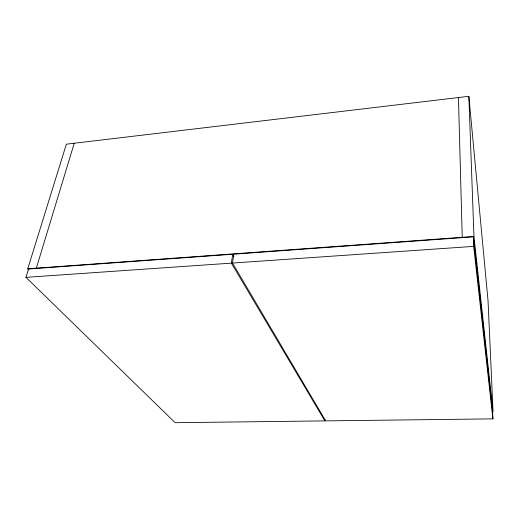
<?xml version="1.0" encoding="UTF-8"?>
<svg xmlns="http://www.w3.org/2000/svg" width="519" height="519" viewBox="0 0 519 519"><rect width="100%" height="100%" fill="white"/><g stroke="black" fill="none" stroke-linecap="round" stroke-linejoin="round"><path stroke-width="0.78" d="M233.946 256.36L232.726 254.258L28.526 269.024L25.95 277.347L175.143 422.7L324.881 420.89L324.991 419.365M232.486 263.062L233.835 254.174L473.347 236.852L492.589 411.586L492.914 418.865L325.679 420.883L232.486 263.062L473.685 246.382L492.914 418.865M324.881 420.89L231.37 263.139L232.726 254.258M36.343 268.148L74.23 143.25M28.908 269.912L27.754 268.771L66.354 144.185L468.858 96.3L488.016 300.436L493.05 411.742L473.957 236.443L468.858 96.3M27.754 268.771L473.957 236.443M25.95 277.347L231.37 263.139M473.347 236.852L473.685 246.382M458.446 97.54L462.228 237.293"/></g></svg>
